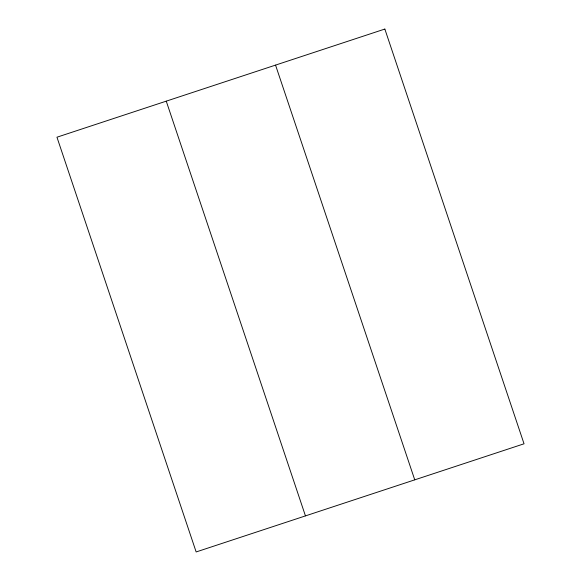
<?xml version="1.0" encoding="UTF-8"?>
<svg xmlns="http://www.w3.org/2000/svg" width="581" height="581" viewBox="0 0 581 581"><rect width="100%" height="100%" fill="white"/><g stroke="black" fill="none" stroke-linecap="round" stroke-linejoin="round"><path stroke-width="0.87" d="M414.732 479.804L275.561 65.145M305.439 515.855L166.268 101.196M384.847 29.05L56.96 137.203L196.153 551.95L524.04 443.797L384.862 29.094"/></g></svg>
